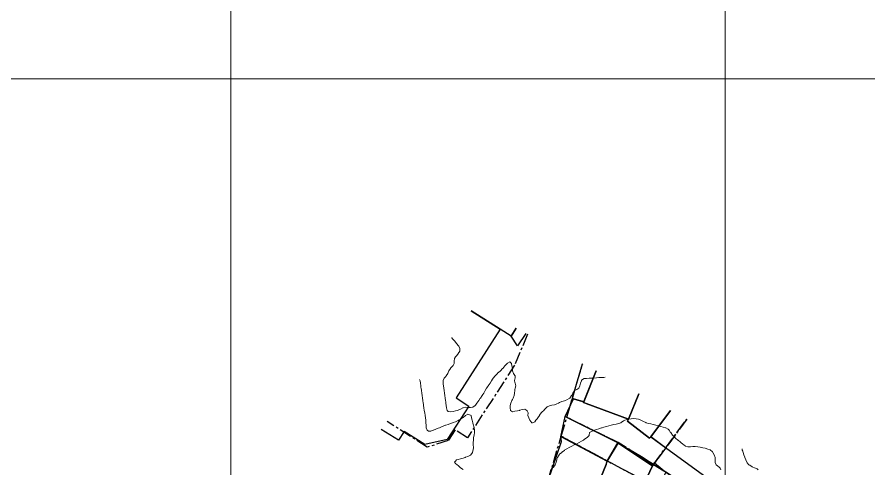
# Model space of a CAD drawing. Header units: centimetres. Extents: x 0 to 642158, y -847 to 649707.
# Drawn here: x 616123.5 to 616295.9, y 621908.4 to 621999.9 of the extents above; entities that cross this region are included whole.
import ezdxf

# ---------------------------------------------------------------- set-up
doc = ezdxf.new("R2010")
doc.units = ezdxf.units.CM
doc.header["$MEASUREMENT"] = 0
doc.linetypes.add('CENTERX2', pattern=[4, 2.5, -0.5, 0.5, -0.5])
doc.layers.add('MEV_grille', color=254, linetype='Continuous', lineweight=9)
doc.layers.add('WAL_topographie 0.5', color=253, linetype='Continuous', lineweight=20)
doc.layers.add('SPW_batiments', color=7, linetype='Continuous')
doc.layers.add('SPW_parcellaire cadastral', color=7, linetype='CENTERX2', lineweight=25, true_color=0xff0542)

# ---------------------------------------------------------------- blocks, each defined once
blk = doc.blocks.new('*U114')
at = {"layer": 'MEV_grille', "transparency": 33554687}
blk.add_lwpolyline([(-1338.46, 0), (1338.46, 0)], dxfattribs=at)
blk = doc.blocks.new('*U115')
at = {"layer": 'MEV_grille', "color": 0, "linetype": 'ByBlock', "lineweight": -2, "transparency": 16777216}
blk.add_blockref('*U114', (0, -400), dxfattribs=at)
blk = doc.blocks.new('*U112')
at = {"layer": 'MEV_grille', "transparency": 33554687}
blk.add_lwpolyline([(0, 1825.48), (0, -1825.48)], dxfattribs=at)
blk = doc.blocks.new('*U113')
at = {"layer": 'MEV_grille', "color": 0, "linetype": 'ByBlock', "lineweight": -2, "transparency": 16777216}
for p in [(800, 0), (900, 0)]:
    blk.add_blockref('*U112', p, dxfattribs=at)

msp = doc.modelspace()

# ---------------------------------------------------------------- linework, layer by layer
at = {"layer": 'SPW_batiments'}
for points in [[(616215.43, 621940.41), (616221.25, 621936.67), (616212.37, 621922.78), (616214.95, 621921.12), (616210.56, 621914.33), (616206, 621913.36), (616201.82, 621915.98), (616200.69, 621914.21), (616197.22, 621916.39)], [(616223.46, 621935.25), (616221.25, 621936.67), (616215.43, 621940.41)], [(616226.45, 621935.84), (616224.8, 621933.31), (616223.46, 621935.25), (616224.5, 621936.88)], [(616224.5, 621936.88), (616223.46, 621935.25)], [(616240.72, 621928.23), (616238.19, 621922), (616236.07, 621922.56), (616235.9, 621922.82), (616237.94, 621929.71)], [(616249.35, 621923.62), (616247.24, 621918.47), (616238.66, 621921.65), (616238.33, 621921.77), (616238.12, 621921.82), (616238.19, 621922.01), (616238.28, 621922.22), (616240.72, 621928.23)], [(616238.19, 621922), (616238.12, 621921.82), (616238.33, 621921.77), (616238.66, 621921.65), (616247.24, 621918.47), (616247.01, 621918.04), (616251.45, 621914.61), (616251.72, 621914.9), (616254.75, 621912.69), (616253.35, 621910.8), (616252.51, 621909.65), (616252.09, 621909.03), (616252.06, 621909.05), (616250.19, 621910.29), (616245.1, 621913.69), (616245.12, 621913.72), (616234.43, 621918.99), (616236.07, 621922.56), (616237.43, 621922.2), (616238.19, 621922)], [(616255.73, 621920.22), (616251.72, 621914.9), (616251.45, 621914.61), (616247.01, 621918.04), (616247.24, 621918.47), (616249.35, 621923.62)], [(616245.12, 621913.72), (616242.98, 621910.11), (616242.89, 621909.95), (616233.57, 621914.97), (616233.61, 621915.25), (616234.43, 621918.99), (616245.12, 621913.72)], [(616289.13, 621902.41), (616286.49, 621898.08), (616285.34, 621896.19), (616282.92, 621892.1), (616282.73, 621892.26), (616271.32, 621900.59), (616254.74, 621912.69), (616251.72, 621914.9), (616255.76, 621920.21)], [(616242.89, 621909.95), (616242.81, 621909.8), (616242.74, 621909.29), (616239.97, 621902.53), (616239.04, 621902.74), (616230.89, 621905.73), (616230.96, 621906.03), (616233.69, 621913.94), (616233.57, 621914.97), (616242.89, 621909.95)], [(616237.83, 621892.16), (616239.59, 621898.2), (616237.72, 621899.17), (616238.98, 621902.57), (616239.06, 621902.78), (616239.97, 621902.53), (616242.74, 621909.29), (616242.82, 621909.84), (616242.98, 621910.11), (616245.1, 621913.69), (616252.09, 621909.03), (616250.47, 621905.59), (616249.5, 621905.15), (616248.37, 621903.53), (616249.47, 621902.76), (616247.38, 621897.23), (616247.06, 621896.45), (616244, 621889.73), (616243.74, 621889.71), (616242.57, 621890.4), (616242.61, 621890.68), (616241.97, 621889.66), (616238.06, 621891.91), (616237.83, 621892.16)], [(616250.47, 621905.59), (616252.09, 621909.03), (616252.51, 621909.65), (616254.77, 621907.76), (616254.63, 621907.47), (616253.18, 621904.53), (616250.21, 621905.03), (616250.19, 621905.03), (616249.59, 621905.13), (616249.5, 621905.15), (616250.47, 621905.59)]]:
    msp.add_lwpolyline(points, dxfattribs=at)
at = {"layer": 'SPW_parcellaire cadastral'}
for points in [[(616226.78, 621935.66), (616224.18, 621929.39), (616214.65, 621914.7), (616212.15, 621916.31), (616210.75, 621914.15), (616206.52, 621912.81), (616198.43, 621918)], [(616259.03, 621918.46), (616254.7, 621912.62), (616252.26, 621909.32), (616250.89, 621910.18), (616250.18, 621910.62), (616245.14, 621913.76), (616242, 621915.29), (616234.75, 621918.85), (616235.21, 621920.41), (616235.79, 621922.4), (616235.88, 621922.68), (616236.8, 621925.8), (616237.97, 621929.7)], [(616257.37, 621902.29), (616253.18, 621904.53), (616248.22, 621907.19), (616233.62, 621915.03), (616234.75, 621918.85), (616242, 621915.29), (616245.14, 621913.76), (616250.18, 621910.62), (616250.89, 621910.18), (616252.26, 621909.32), (616254.77, 621907.76), (616260.08, 621904.21), (616258.65, 621901.61), (616257.37, 621902.29)], [(616281.68, 621889.92), (616278.5, 621892.01), (616277.5, 621892.66), (616276.07, 621893.6), (616273.05, 621895.59), (616271.16, 621896.83), (616269.07, 621898.2), (616267.56, 621899.2), (616264.25, 621901.41), (616260.08, 621904.21), (616254.77, 621907.76), (616252.26, 621909.32), (616254.7, 621912.62), (616259.03, 621918.46)], [(616257.37, 621902.29), (616254.54, 621896.57), (616250.49, 621898.74), (616244.9, 621888.09), (616243.58, 621888.8), (616246.16, 621894.48), (616246.84, 621895.98), (616245.91, 621896.55), (616246.6, 621898.43), (616245.79, 621898.93), (616239.97, 621902.53), (616230.9, 621905.87), (616233.62, 621915.03), (616248.22, 621907.19), (616253.18, 621904.53), (616257.37, 621902.29)]]:
    msp.add_lwpolyline(points, dxfattribs=at)
at = {"layer": 'WAL_topographie 0.5'}
for points in [[(616211.46, 621935), (616211.5, 621934.91), (616211.64, 621934.75), (616211.75, 621934.62), (616212.07, 621934.25), (616212.25, 621934.04), (616212.48, 621933.75), (616212.75, 621933.42), (616212.88, 621933.25), (616213.13, 621932.75), (616213.09, 621932.25), (616212.77, 621931.75), (616212.75, 621931.73), (616212.36, 621931.25), (616212.25, 621931.11), (616212, 621930.75), (616211.93, 621930.25), (616211.95, 621929.75), (616211.75, 621929.35), (616211.69, 621929.25), (616211.25, 621928.77), (616211.23, 621928.75), (616210.9, 621928.25), (616210.75, 621927.94), (616210.66, 621927.75), (616210.36, 621927.25), (616210.25, 621927.11), (616209.95, 621926.75), (616209.75, 621926.31), (616209.73, 621926.25), (616209.73, 621925.75), (616209.75, 621925.55), (616209.78, 621925.25), (616209.85, 621924.75), (616209.92, 621924.25), (616210, 621923.75), (616210.08, 621923.25), (616210.15, 621922.75), (616210.22, 621922.25), (616210.25, 621922), (616210.28, 621921.75), (616210.36, 621921.25), (616210.44, 621920.75), (616210.56, 621920.25), (616210.75, 621920.03), (616211.25, 621919.94), (616211.75, 621920.02), (616212.25, 621920.15), (616212.55, 621920.25), (616212.75, 621920.32), (616213.25, 621920.5), (616213.7, 621920.75), (616213.75, 621920.78), (616214.25, 621920.93), (616214.75, 621920.87), (616215.25, 621920.83), (616215.75, 621920.92), (616216.19, 621921.25), (616216.25, 621921.32), (616216.56, 621921.75), (616216.75, 621922.01), (616216.94, 621922.25), (616217.25, 621922.72), (616217.27, 621922.75), (616217.6, 621923.25), (616217.75, 621923.49), (616217.95, 621923.75), (616218.25, 621924.25), (616218.25, 621924.25), (616218.53, 621924.75), (616218.75, 621925.1), (616218.87, 621925.25), (616219.23, 621925.75), (616219.25, 621925.79), (616219.54, 621926.25), (616219.75, 621926.6), (616219.86, 621926.75), (616220.25, 621927.25), (616220.25, 621927.25), (616220.72, 621927.75), (616220.75, 621927.79), (616221.25, 621928.21), (616221.31, 621928.25), (616221.75, 621928.73), (616221.78, 621928.75), (616222.19, 621929.25), (616222.25, 621929.34), (616222.68, 621929.75), (616222.75, 621929.82), (616223.25, 621930.09), (616223.53, 621929.75), (616223.65, 621929.25), (616223.75, 621928.81), (616223.76, 621928.75), (616223.78, 621928.25), (616223.97, 621927.75), (616224.25, 621927.29), (616224.27, 621927.25), (616224.27, 621926.75), (616224.25, 621926.65), (616224.15, 621926.25), (616224.25, 621925.96), (616224.33, 621925.75), (616224.41, 621925.25), (616224.3, 621924.75), (616224.25, 621924.5), (616224.21, 621924.25), (616224.18, 621923.75), (616224.09, 621923.25), (616223.91, 621922.75), (616223.75, 621922.44), (616223.65, 621922.25), (616223.41, 621921.75), (616223.32, 621921.25), (616223.32, 621920.75), (616223.34, 621920.25), (616223.75, 621919.98), (616224.25, 621920.08), (616224.75, 621920.16), (616225.18, 621920.25), (616225.25, 621920.28), (616225.75, 621920.44), (616226.25, 621920.5), (616226.69, 621920.25), (616226.75, 621920.15), (616226.92, 621919.75), (616226.86, 621919.25), (616227.06, 621918.75), (616227.25, 621918.25), (616227.25, 621918.25), (616227.68, 621917.75), (616227.75, 621917.72), (616227.79, 621917.75), (616228.25, 621917.96), (616228.49, 621918.25), (616228.75, 621918.54), (616228.89, 621918.75), (616229.21, 621919.25), (616229.25, 621919.31), (616229.57, 621919.75), (616229.75, 621919.97), (616230.1, 621920.25), (616230.25, 621920.46), (616230.54, 621920.75), (616230.75, 621921), (616231.25, 621921.19), (616231.5, 621921.25), (616231.75, 621921.29), (616232.25, 621921.38), (616232.75, 621921.57), (616233.06, 621921.75), (616233.25, 621921.87), (616233.75, 621922.05), (616234.25, 621922.2), (616234.42, 621922.25), (616234.75, 621922.37), (616235.25, 621922.66), (616235.36, 621922.75), (616235.73, 621923.25), (616235.75, 621923.28), (616235.95, 621923.75), (616236.25, 621924.17), (616236.32, 621924.25), (616236.75, 621924.5), (616237.17, 621924.75), (616237.25, 621924.86), (616237.39, 621925.25), (616237.53, 621925.75), (616237.69, 621926.25), (616237.75, 621926.36), (616238.25, 621926.69), (616238.75, 621926.74), (616239.25, 621926.75), (616239.25, 621926.75), (616239.75, 621926.76), (616240.25, 621926.81), (616240.75, 621926.87), (616241.25, 621926.91), (616241.75, 621926.92), (616242.25, 621926.92), (616242.5, 621927), (616242.5, 621927)], [(616204.96, 621926.5), (616205, 621926.36), (616205.05, 621926.25), (616205.13, 621925.75), (616205.19, 621925.25), (616205.25, 621924.87), (616205.27, 621924.75), (616205.34, 621924.25), (616205.42, 621923.75), (616205.49, 621923.25), (616205.56, 621922.75), (616205.64, 621922.25), (616205.72, 621921.75), (616205.75, 621921.5), (616205.78, 621921.25), (616205.85, 621920.75), (616205.92, 621920.25), (616206, 621919.75), (616206.08, 621919.25), (616206.14, 621918.75), (616206.2, 621918.25), (616206.25, 621917.81), (616206.26, 621917.75), (616206.29, 621917.25), (616206.31, 621916.75), (616206.47, 621916.25), (616206.75, 621916.08), (616207.25, 621916.07), (616207.73, 621916.25), (616207.75, 621916.25), (616208.25, 621916.43), (616208.75, 621916.64), (616208.97, 621916.75), (616209.25, 621916.85), (616209.75, 621917.05), (616210.23, 621917.25), (616210.25, 621917.26), (616210.75, 621917.43), (616211.25, 621917.6), (616211.65, 621917.75), (616211.75, 621917.79), (616212.25, 621917.96), (616212.75, 621918.18), (616212.87, 621918.25), (616213.25, 621918.46), (616213.68, 621918.75), (616213.75, 621918.8), (616214.25, 621919.23), (616214.28, 621919.25), (616214.75, 621919.47), (616215.25, 621919.32), (616215.37, 621919.25), (616215.45, 621918.75), (616215.57, 621918.25), (616215.72, 621917.75), (616215.75, 621917.68), (616215.89, 621917.25), (616216.01, 621916.75), (616216.07, 621916.25), (616216.06, 621915.75), (616215.98, 621915.25), (616215.9, 621914.75), (616215.84, 621914.25), (616215.82, 621913.75), (616215.8, 621913.25), (616215.86, 621912.75), (616215.81, 621912.25), (616215.75, 621912.07), (616215.65, 621911.75), (616215.34, 621911.25), (616215.25, 621911.18), (616214.75, 621910.91), (616214.25, 621910.76), (616214.21, 621910.75), (616213.75, 621910.61), (616213.25, 621910.45), (616212.75, 621910.32), (616212.46, 621910.25), (616212.25, 621910), (616212.03, 621909.75), (616212.25, 621909.53), (616212.56, 621909.25), (616212.75, 621909.08), (616213.08, 621908.75), (616213.25, 621908.63), (616213.75, 621908.28)], [(616231.52, 621908.25), (616231.75, 621908.5), (616232.09, 621908.75), (616232.25, 621909.01), (616232.42, 621909.25), (616232.59, 621909.75), (616232.7, 621910.25), (616232.75, 621910.46), (616232.87, 621910.75), (616233.17, 621911.25), (616233.25, 621911.37), (616233.73, 621911.75), (616233.75, 621911.77), (616234.25, 621912.15), (616234.38, 621912.25), (616234.75, 621912.48), (616235.25, 621912.75), (616235.25, 621912.75), (616235.75, 621913), (616236.25, 621913.25), (616236.25, 621913.25), (616236.75, 621913.5), (616237.25, 621913.75), (616237.25, 621913.75), (616237.75, 621914.04), (616238.12, 621914.25), (616238.25, 621914.33), (616238.75, 621914.67), (616238.89, 621914.75), (616239.25, 621915.2), (616239.29, 621915.25), (616239.37, 621915.75), (616239.75, 621915.96), (616240.25, 621916.21), (616240.32, 621916.25), (616240.75, 621916.39), (616241.25, 621916.55), (616241.75, 621916.71), (616241.87, 621916.75), (616242.25, 621916.87), (616242.75, 621917), (616243.25, 621917.12), (616243.71, 621917.25), (616243.75, 621917.26), (616244.25, 621917.38), (616244.75, 621917.48), (616245.25, 621917.6), (616245.66, 621917.75), (616245.75, 621917.79), (616246.25, 621918.13), (616246.49, 621918.25), (616246.75, 621918.36), (616247.25, 621918.45), (616247.75, 621918.54), (616248.25, 621918.58), (616248.75, 621918.57), (616249.25, 621918.46), (616249.75, 621918.25), (616249.75, 621918.25), (616250.25, 621917.99), (616250.75, 621917.77), (616250.82, 621917.75), (616251.25, 621917.63), (616251.75, 621917.51), (616252.25, 621917.39), (616252.75, 621917.25), (616252.75, 621917.25), (616253.25, 621917.11), (616253.75, 621916.99), (616254.25, 621916.87), (616254.71, 621916.75), (616254.75, 621916.74), (616255.25, 621916.46), (616255.43, 621916.25), (616255.75, 621915.8), (616255.78, 621915.75), (616256.14, 621915.25), (616256.25, 621915.11), (616256.61, 621914.75), (616256.75, 621914.62), (616257.21, 621914.25), (616257.25, 621914.22), (616257.75, 621913.81), (616257.82, 621913.75), (616258.25, 621913.41), (616258.45, 621913.25), (616258.75, 621913.03), (616259.25, 621912.85), (616259.75, 621912.86), (616260.25, 621912.93), (616260.75, 621912.96), (616261.25, 621912.9), (616261.75, 621912.8), (616262, 621912.75), (616262.25, 621912.7), (616262.75, 621912.58), (616263.25, 621912.42), (616263.72, 621912.25), (616263.75, 621912.24), (616264.25, 621911.86), (616264.32, 621911.75), (616264.59, 621911.25), (616264.73, 621910.75), (616264.73, 621910.25), (616264.73, 621909.75), (616264.75, 621909.69), (616264.96, 621909.25), (616265.25, 621909), (616265.6, 621908.75), (616265.75, 621908.58), (616265.93, 621908.25)], [(616270.22, 621912.5), (616270.22, 621912.25), (616270.25, 621912.17), (616270.36, 621912), (616270.4, 621911.75), (616270.59, 621911.25), (616270.75, 621910.79), (616270.76, 621910.75), (616270.94, 621910.25), (616271.14, 621909.75), (616271.25, 621909.61), (616271.6, 621909.25), (616271.75, 621909.14), (616272.25, 621908.82), (616272.41, 621908.75), (616272.75, 621908.63), (616273.25, 621908.4), (616273.48, 621908.25)]]:
    msp.add_lwpolyline(points, dxfattribs=at)

# ---------------------------------------------------------------- block references
at = {"layer": 'MEV_grille', "transparency": 33554687}
for name, p in [('*U113', (615366.81, 620593.64)), ('*U115', (616669.48, 622387.38))]:
    msp.add_blockref(name, p, dxfattribs=at)

doc.saveas('drawing.dxf')
